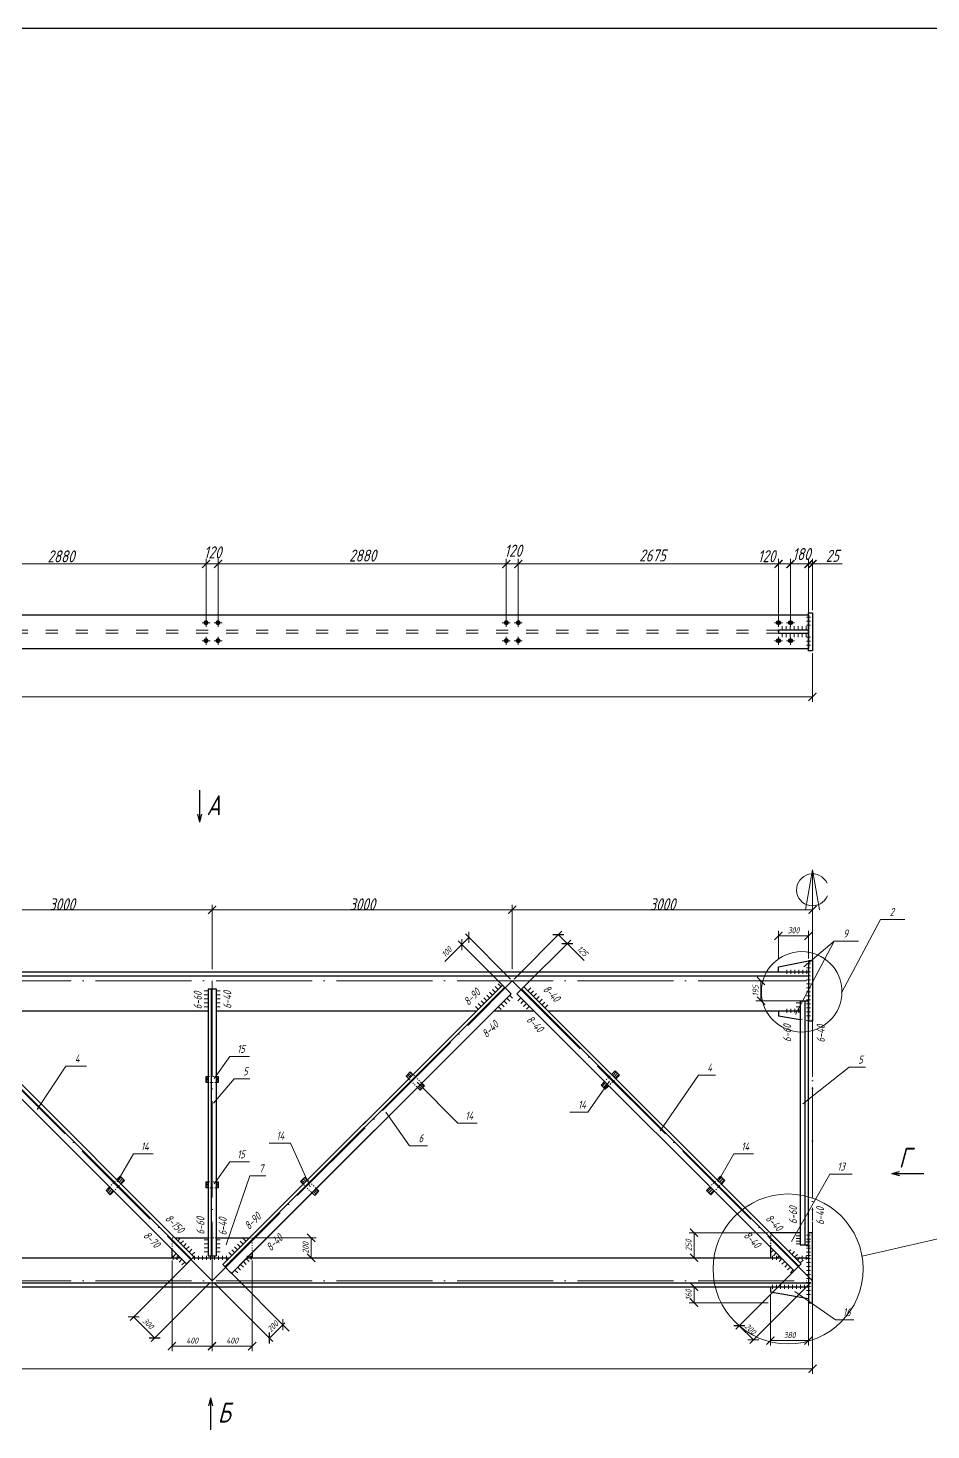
# Model space of a CAD drawing. Header units: millimetres. Extents: x 1665 to 4316, y 443 to 1647.
# Drawn here: x 2902.1 to 3127.7, y 697.6 to 1048 of the extents above; entities that cross this region are included whole.
import ezdxf

# ---------------------------------------------------------------- set-up
doc = ezdxf.new("R2010")
doc.units = ezdxf.units.MM
doc.linetypes.add('ACAD_ISO03W100', pattern=[30, 12, -18])
doc.linetypes.add('ACAD_ISO04W100', pattern=[30, 24, -3, 0, -3])
doc.layers.get('0').update_dxf_attribs({"lineweight": 18})
doc.styles.get("Standard").update_dxf_attribs({"font": 'romans.shx', "width": 0.75, "oblique": 15, "height": 1.5})
doc.dimstyles.new('ISO-25', dxfattribs={"dimtxt": 1.5, "dimasz": 2, "dimexe": 1.25, "dimexo": 0.625, "dimtad": 1, "dimtxsty": 'Standard', "dimblk": 'ARCHTICK', "dimcen": 2.5, "dimadec": 0, "dimazin": 0, "dimtfac": 1, "dimtmove": 0, "dimatfit": 3, "dimldrblk": 'NONE', "dimfxl": 1, "dimlwd": 18, "dimlwe": 18, "dimarcsym": 0})

# ---------------------------------------------------------------- blocks, each defined once
blk = doc.blocks.new('_ArchTick')
at = {"color": 0, "linetype": 'ByBlock', "const_width": 0.15}
blk.add_lwpolyline([(-0.5, -0.5), (0.5, 0.5)], dxfattribs=at)
blk = doc.blocks.new('*D340')
at = {"color": 0, "lineweight": 18, "transparency": 16777216}
for p, q in [((3012.23, 820.69), (3010.46, 818.92)), ((3022.64, 810.27), (3011.35, 821.57)), ((3010.46, 818.92), (3006.23, 814.69)), ((3020.87, 808.51), (3009.58, 819.81))]:
    blk.add_line(p, q, dxfattribs=at)
at = {"layer": 'Defpoints', "color": 0, "transparency": 16777216}
for p in [(3010.46, 818.92), (3023.08, 809.83), (3021.31, 808.07)]:
    blk.add_point(p, dxfattribs=at)
at = {"color": 0, "lineweight": 18, "transparency": 16777216, "xscale": 2, "yscale": 2, "zscale": 2}
for p, rotation in [((3010.46, 818.92), 224.9808950392153), ((3012.23, 820.69), 44.98089503921526)]:
    blk.add_blockref('_ArchTick', p, dxfattribs=dict(at, rotation=rotation))
at = {"color": 0, "transparency": 16777216, "insert": (3006.67, 817.07), "char_height": 1.5, "attachment_point": 5, "rotation": 44.9809}
blk.add_mtext('100', dxfattribs=at)
blk = doc.blocks.new('_None')
blk = doc.blocks.new('*D341')
at = {"color": 0, "lineweight": 18, "transparency": 16777216}
for p, q in [((3023.52, 810.27), (3035.48, 822.24)), ((3025.73, 808.06), (3037.69, 820.03)), ((3034.6, 821.36), (3036.81, 819.15)), ((3036.81, 819.15), (3041.06, 814.9))]:
    blk.add_line(p, q, dxfattribs=at)
at = {"layer": 'Defpoints', "color": 0, "transparency": 16777216}
for p in [(3036.81, 819.15), (3023.08, 809.83), (3025.29, 807.62)]:
    blk.add_point(p, dxfattribs=at)
at = {"color": 0, "lineweight": 18, "transparency": 16777216, "xscale": 2, "yscale": 2, "zscale": 2}
for p, rotation in [((3034.6, 821.36), 135.0191049607847), ((3036.81, 819.15), 315.0191049607847)]:
    blk.add_blockref('_ArchTick', p, dxfattribs=dict(at, rotation=rotation))
at = {"color": 0, "transparency": 16777216, "insert": (3040.61, 817.29), "char_height": 1.5, "attachment_point": 5, "rotation": 315.0191}
blk.add_mtext('125', dxfattribs=at)
blk = doc.blocks.new('*D351')
at = {"color": 0, "lineweight": 18, "transparency": 16777216}
for p, q in [((3096.46, 809.83), (3083.96, 809.83)), ((3085.21, 809.83), (3085.21, 804.88)), ((3096.46, 804.88), (3083.96, 804.88))]:
    blk.add_line(p, q, dxfattribs=at)
at = {"layer": 'Defpoints', "color": 0, "transparency": 16777216}
for p in [(3097.08, 809.83), (3085.21, 804.88), (3097.08, 804.88)]:
    blk.add_point(p, dxfattribs=at)
at = {"color": 0, "lineweight": 18, "transparency": 16777216, "xscale": 2, "yscale": 2, "zscale": 2}
for p, rotation in [((3085.21, 809.83), 90), ((3085.21, 804.88), 270)]:
    blk.add_blockref('_ArchTick', p, dxfattribs=dict(at, rotation=rotation))
at = {"color": 0, "transparency": 16777216, "insert": (3083.84, 807.36), "char_height": 1.5, "attachment_point": 5, "rotation": 90}
blk.add_mtext('195', dxfattribs=at)
blk = doc.blocks.new('*D352')
at = {"color": 0, "lineweight": 18, "transparency": 16777216}
for p, q in [((3089.58, 815.46), (3089.58, 822.33)), ((3097.08, 821.08), (3089.58, 821.08)), ((3097.08, 815.46), (3097.08, 822.33))]:
    blk.add_line(p, q, dxfattribs=at)
at = {"layer": 'Defpoints', "color": 0, "transparency": 16777216}
for p in [(3089.58, 821.08), (3089.58, 814.83), (3097.08, 814.83)]:
    blk.add_point(p, dxfattribs=at)
at = {"color": 0, "lineweight": 18, "transparency": 16777216, "xscale": 2, "yscale": 2, "zscale": 2, "rotation": 180}
blk.add_blockref('_ArchTick', (3089.58, 821.08), dxfattribs=at)
at = {"color": 0, "lineweight": 18, "transparency": 16777216, "xscale": 2, "yscale": 2, "zscale": 2}
blk.add_blockref('_ArchTick', (3097.08, 821.08), dxfattribs=at)
at = {"color": 0, "transparency": 16777216, "insert": (3093.33, 822.46), "char_height": 1.5, "attachment_point": 5}
blk.add_mtext('300', dxfattribs=at)
blk = doc.blocks.new('*D343')
at = {"color": 0, "lineweight": 18, "transparency": 16777216}
for p, q in [((2938.08, 739.99), (2938.08, 717.31)), ((2948.08, 739.99), (2948.08, 717.31)), ((2938.08, 718.56), (2948.08, 718.56))]:
    blk.add_line(p, q, dxfattribs=at)
at = {"layer": 'Defpoints', "color": 0, "transparency": 16777216}
for p in [(2938.08, 740.62), (2948.08, 740.62), (2948.08, 718.56)]:
    blk.add_point(p, dxfattribs=at)
at = {"color": 0, "lineweight": 18, "transparency": 16777216, "xscale": 2, "yscale": 2, "zscale": 2, "rotation": 180}
blk.add_blockref('_ArchTick', (2938.08, 718.56), dxfattribs=at)
at = {"color": 0, "lineweight": 18, "transparency": 16777216, "xscale": 2, "yscale": 2, "zscale": 2}
blk.add_blockref('_ArchTick', (2948.08, 718.56), dxfattribs=at)
at = {"color": 0, "transparency": 16777216, "insert": (2943.08, 719.94), "char_height": 1.5, "attachment_point": 5}
blk.add_mtext('400', dxfattribs=at)
blk = doc.blocks.new('*D344')
at = {"color": 0, "lineweight": 18, "transparency": 16777216}
for p, q in [((2948.08, 739.99), (2948.08, 717.31)), ((2958.08, 739.99), (2958.08, 717.31)), ((2948.08, 718.56), (2958.08, 718.56))]:
    blk.add_line(p, q, dxfattribs=at)
at = {"layer": 'Defpoints', "color": 0, "transparency": 16777216}
for p in [(2948.08, 740.62), (2958.08, 740.62), (2958.08, 718.56)]:
    blk.add_point(p, dxfattribs=at)
at = {"color": 0, "lineweight": 18, "transparency": 16777216, "xscale": 2, "yscale": 2, "zscale": 2, "rotation": 180}
blk.add_blockref('_ArchTick', (2948.08, 718.56), dxfattribs=at)
at = {"color": 0, "lineweight": 18, "transparency": 16777216, "xscale": 2, "yscale": 2, "zscale": 2}
blk.add_blockref('_ArchTick', (2958.08, 718.56), dxfattribs=at)
at = {"color": 0, "transparency": 16777216, "insert": (2953.08, 719.94), "char_height": 1.5, "attachment_point": 5}
blk.add_mtext('400', dxfattribs=at)
blk = doc.blocks.new('*D345')
at = {"color": 0, "lineweight": 18, "transparency": 16777216}
for p, q in [((2942.33, 739.74), (2927.59, 724.99)), ((2947.64, 734.44), (2932.9, 719.69)), ((2928.48, 725.87), (2933.78, 720.57))]:
    blk.add_line(p, q, dxfattribs=at)
at = {"layer": 'Defpoints', "color": 0, "transparency": 16777216}
for p in [(2942.78, 740.18), (2948.08, 734.88), (2933.78, 720.57)]:
    blk.add_point(p, dxfattribs=at)
at = {"color": 0, "lineweight": 18, "transparency": 16777216, "xscale": 2, "yscale": 2, "zscale": 2}
for p, rotation in [((2928.48, 725.87), 135.0191049607835), ((2933.78, 720.57), 315.0191049607835)]:
    blk.add_blockref('_ArchTick', p, dxfattribs=dict(at, rotation=rotation))
at = {"color": 0, "transparency": 16777216, "insert": (2932.1, 724.2), "char_height": 1.5, "attachment_point": 5, "rotation": 315.0191}
blk.add_mtext('300', dxfattribs=at)
blk = doc.blocks.new('*D357')
at = {"color": 0, "lineweight": 18, "transparency": 16777216}
for p, q in [((3087.58, 731.38), (3087.58, 718.68)), ((3097.08, 731.38), (3097.08, 718.68)), ((3087.58, 719.93), (3097.08, 719.93))]:
    blk.add_line(p, q, dxfattribs=at)
at = {"layer": 'Defpoints', "color": 0, "transparency": 16777216}
for p in [(3087.58, 732), (3097.08, 732), (3097.08, 719.93)]:
    blk.add_point(p, dxfattribs=at)
at = {"color": 0, "lineweight": 18, "transparency": 16777216, "xscale": 2, "yscale": 2, "zscale": 2, "rotation": 180}
blk.add_blockref('_ArchTick', (3087.58, 719.93), dxfattribs=at)
at = {"color": 0, "lineweight": 18, "transparency": 16777216, "xscale": 2, "yscale": 2, "zscale": 2}
blk.add_blockref('_ArchTick', (3097.08, 719.93), dxfattribs=at)
at = {"color": 0, "transparency": 16777216, "insert": (3092.33, 721.31), "char_height": 1.5, "attachment_point": 5}
blk.add_mtext('380', dxfattribs=at)
blk = doc.blocks.new('*D346')
at = {"color": 0, "lineweight": 18, "transparency": 16777216}
for p, q in [((2958.71, 745.62), (2974.09, 745.62)), ((2972.84, 745.62), (2972.84, 740.62)), ((2958.71, 740.62), (2974.09, 740.62))]:
    blk.add_line(p, q, dxfattribs=at)
at = {"layer": 'Defpoints', "color": 0, "transparency": 16777216}
for p in [(2958.08, 745.62), (2958.08, 740.62), (2972.84, 740.62)]:
    blk.add_point(p, dxfattribs=at)
at = {"color": 0, "lineweight": 18, "transparency": 16777216, "xscale": 2, "yscale": 2, "zscale": 2}
for p, rotation in [((2972.84, 745.62), 90), ((2972.84, 740.62), 270)]:
    blk.add_blockref('_ArchTick', p, dxfattribs=dict(at, rotation=rotation))
at = {"color": 0, "transparency": 16777216, "insert": (2971.46, 743.12), "char_height": 1.5, "attachment_point": 5, "rotation": 90}
blk.add_mtext('200', dxfattribs=at)
blk = doc.blocks.new('*D360')
at = {"color": 0, "lineweight": 18, "transparency": 16777216}
for p, q in [((3094.1, 737.97), (3078.9, 722.77)), ((3097.64, 734.44), (3082.44, 719.23)), ((3079.79, 723.65), (3083.32, 720.12))]:
    blk.add_line(p, q, dxfattribs=at)
at = {"layer": 'Defpoints', "color": 0, "transparency": 16777216}
for p in [(3094.54, 738.42), (3098.08, 734.88), (3083.32, 720.12)]:
    blk.add_point(p, dxfattribs=at)
at = {"color": 0, "lineweight": 18, "transparency": 16777216, "xscale": 2, "yscale": 2, "zscale": 2}
for p, rotation in [((3079.79, 723.65), 135.019104960781), ((3083.32, 720.12), 315.0191049607811)]:
    blk.add_blockref('_ArchTick', p, dxfattribs=dict(at, rotation=rotation))
at = {"color": 0, "transparency": 16777216, "insert": (3082.53, 722.86), "char_height": 1.5, "attachment_point": 5, "rotation": 315.0191}
blk.add_mtext('200', dxfattribs=at)
blk = doc.blocks.new('*D362')
at = {"color": 0, "lineweight": 18, "transparency": 16777216}
for p, q in [((3086.96, 746.88), (3067.23, 746.88)), ((3068.48, 746.88), (3068.48, 740.62)), ((3086.96, 740.62), (3067.23, 740.62))]:
    blk.add_line(p, q, dxfattribs=at)
at = {"layer": 'Defpoints', "color": 0, "transparency": 16777216}
for p in [(3087.58, 746.88), (3068.48, 740.62), (3087.58, 740.62)]:
    blk.add_point(p, dxfattribs=at)
at = {"color": 0, "lineweight": 18, "transparency": 16777216, "xscale": 2, "yscale": 2, "zscale": 2}
for p, rotation in [((3068.48, 746.88), 90), ((3068.48, 740.62), 270)]:
    blk.add_blockref('_ArchTick', p, dxfattribs=dict(at, rotation=rotation))
at = {"color": 0, "transparency": 16777216, "insert": (3067.11, 743.75), "char_height": 1.5, "attachment_point": 5, "rotation": 90}
blk.add_mtext('250', dxfattribs=at)
blk = doc.blocks.new('*D363')
at = {"color": 0, "lineweight": 18, "transparency": 16777216}
for p, q in [((3086.96, 733.37), (3067.23, 733.37)), ((3068.48, 733.37), (3068.48, 729.38)), ((3086.96, 729.38), (3067.23, 729.38))]:
    blk.add_line(p, q, dxfattribs=at)
at = {"layer": 'Defpoints', "color": 0, "transparency": 16777216}
for p in [(3087.58, 733.37), (3068.48, 729.38), (3087.58, 729.38)]:
    blk.add_point(p, dxfattribs=at)
at = {"color": 0, "lineweight": 18, "transparency": 16777216, "xscale": 2, "yscale": 2, "zscale": 2}
for p, rotation in [((3068.48, 733.37), 90), ((3068.48, 729.38), 270)]:
    blk.add_blockref('_ArchTick', p, dxfattribs=dict(at, rotation=rotation))
at = {"color": 0, "transparency": 16777216, "insert": (3067.11, 731.38), "char_height": 1.5, "attachment_point": 5, "rotation": 90}
blk.add_mtext('160', dxfattribs=at)

msp = doc.modelspace()

# ---------------------------------------------------------------- hatches: boundary and pattern name
h = msp.add_hatch(color=256)
h.dxf.hatch_style = 1
h.paths.add_polyline_path([(2946.581, 899.84), (2946.581, 899.34), (2947.081, 899.34, 0.4142136)])
h.paths.add_polyline_path([(2947.081, 899.34), (2946.581, 899.34), (2946.581, 898.84, 0.4142136)])
h.paths.add_polyline_path([(2946.581, 899.84, 0.4142136), (2946.081, 899.34, 0.4142136), (2946.581, 898.84), (2946.581, 899.34)])
h = msp.add_hatch(color=256)
h.dxf.hatch_style = 1
h.paths.add_polyline_path([(2949.581, 899.84), (2949.581, 899.34), (2950.081, 899.34, 0.4142136)])
h.paths.add_polyline_path([(2950.081, 899.34), (2949.581, 899.34), (2949.581, 898.84, 0.4142136)])
h.paths.add_polyline_path([(2949.581, 899.84, 0.4142136), (2949.081, 899.34, 0.4142136), (2949.581, 898.84), (2949.581, 899.34)])
h = msp.add_hatch(color=256)
h.dxf.hatch_style = 1
h.paths.add_polyline_path([(3021.581, 899.84), (3021.581, 899.34), (3022.081, 899.34, 0.4142136)])
h.paths.add_polyline_path([(3022.081, 899.34), (3021.581, 899.34), (3021.581, 898.84, 0.4142136)])
h.paths.add_polyline_path([(3021.581, 899.84, 0.4142136), (3021.081, 899.34, 0.4142136), (3021.581, 898.84), (3021.581, 899.34)])
h = msp.add_hatch(color=256)
h.dxf.hatch_style = 1
h.paths.add_polyline_path([(3024.581, 899.84), (3024.581, 899.34), (3025.081, 899.34, 0.4142136)])
h.paths.add_polyline_path([(3025.081, 899.34), (3024.581, 899.34), (3024.581, 898.84, 0.4142136)])
h.paths.add_polyline_path([(3024.581, 899.84, 0.4142136), (3024.081, 899.34, 0.4142136), (3024.581, 898.84), (3024.581, 899.34)])
h = msp.add_hatch(color=256)
h.dxf.hatch_style = 1
h.paths.add_polyline_path([(3089.581, 899.84), (3089.581, 899.34), (3090.081, 899.34, 0.4142136)])
h.paths.add_polyline_path([(3090.081, 899.34), (3089.581, 899.34), (3089.581, 898.84, 0.4142136)])
h.paths.add_polyline_path([(3089.581, 899.84, 0.4142136), (3089.081, 899.34, 0.4142136), (3089.581, 898.84), (3089.581, 899.34)])
h = msp.add_hatch(color=256)
h.dxf.hatch_style = 1
h.paths.add_polyline_path([(3092.581, 899.84), (3092.581, 899.34), (3093.081, 899.34, 0.4142136)])
h.paths.add_polyline_path([(3093.081, 899.34), (3092.581, 899.34), (3092.581, 898.84, 0.4142136)])
h.paths.add_polyline_path([(3092.581, 899.84, 0.4142136), (3092.081, 899.34, 0.4142136), (3092.581, 898.84), (3092.581, 899.34)])
h = msp.add_hatch(color=256)
h.dxf.hatch_style = 1
h.paths.add_polyline_path([(2946.581, 895.34), (2946.581, 894.84), (2947.081, 894.84, 0.4142136)])
h.paths.add_polyline_path([(2947.081, 894.84), (2946.581, 894.84), (2946.581, 894.34, 0.4142136)])
h.paths.add_polyline_path([(2946.581, 895.34, 0.4142136), (2946.081, 894.84, 0.4142136), (2946.581, 894.34), (2946.581, 894.84)])
h = msp.add_hatch(color=256)
h.dxf.hatch_style = 1
h.paths.add_polyline_path([(2949.581, 895.34), (2949.581, 894.84), (2950.081, 894.84, 0.4142136)])
h.paths.add_polyline_path([(2950.081, 894.84), (2949.581, 894.84), (2949.581, 894.34, 0.4142136)])
h.paths.add_polyline_path([(2949.581, 895.34, 0.4142136), (2949.081, 894.84, 0.4142136), (2949.581, 894.34), (2949.581, 894.84)])
h = msp.add_hatch(color=256)
h.dxf.hatch_style = 1
h.paths.add_polyline_path([(3021.581, 895.34), (3021.581, 894.84), (3022.081, 894.84, 0.4142136)])
h.paths.add_polyline_path([(3022.081, 894.84), (3021.581, 894.84), (3021.581, 894.34, 0.4142136)])
h.paths.add_polyline_path([(3021.581, 895.34, 0.4142136), (3021.081, 894.84, 0.4142136), (3021.581, 894.34), (3021.581, 894.84)])
h = msp.add_hatch(color=256)
h.dxf.hatch_style = 1
h.paths.add_polyline_path([(3024.581, 895.34), (3024.581, 894.84), (3025.081, 894.84, 0.4142136)])
h.paths.add_polyline_path([(3025.081, 894.84), (3024.581, 894.84), (3024.581, 894.34, 0.4142136)])
h.paths.add_polyline_path([(3024.581, 895.34, 0.4142136), (3024.081, 894.84, 0.4142136), (3024.581, 894.34), (3024.581, 894.84)])
h = msp.add_hatch(color=256)
h.dxf.hatch_style = 1
h.paths.add_polyline_path([(3089.581, 895.34), (3089.581, 894.84), (3090.081, 894.84, 0.4142136)])
h.paths.add_polyline_path([(3090.081, 894.84), (3089.581, 894.84), (3089.581, 894.34, 0.4142136)])
h.paths.add_polyline_path([(3089.581, 895.34, 0.4142136), (3089.081, 894.84, 0.4142136), (3089.581, 894.34), (3089.581, 894.84)])
h = msp.add_hatch(color=256)
h.dxf.hatch_style = 1
h.paths.add_polyline_path([(3092.581, 895.34), (3092.581, 894.84), (3093.081, 894.84, 0.4142136)])
h.paths.add_polyline_path([(3093.081, 894.84), (3092.581, 894.84), (3092.581, 894.34, 0.4142136)])
h.paths.add_polyline_path([(3092.581, 895.34, 0.4142136), (3092.081, 894.84, 0.4142136), (3092.581, 894.34), (3092.581, 894.84)])

# ---------------------------------------------------------------- linework, layer by layer
at = {"lineweight": 30}
for p, q in [((2526.02, 1047.955), (3342.02, 1047.955)), ((2661.581, 901.34), (3097.081, 901.34)), ((3097.081, 892.34), (3097.081, 901.84)), ((3097.081, 901.84), (3098.081, 901.84)), ((3097.081, 901.34), (3097.081, 892.84)), ((3098.081, 901.84), (3098.081, 892.34)), ((3089.581, 897.09), (3089.581, 897.49)), ((3097.081, 897.49), (3089.581, 897.49)), ((3089.581, 897.49), (3089.581, 896.69)), ((3089.581, 896.69), (3097.081, 896.69)), ((3097.081, 892.84), (2661.581, 892.84)), ((3098.081, 892.34), (3097.081, 892.34)), ((2945.011, 849.521), (2945.011, 857.521)), ((2945.011, 849.521), (2944.493, 851.453)), ((2945.011, 849.521), (2945.528, 851.453)), ((3089.581, 813.375), (3097.081, 814.832)), ((3089.581, 812.125), (3089.581, 813.375)), ((3098.081, 814.832), (3097.081, 814.832)), ((3097.081, 814.832), (3097.081, 799.832)), ((3098.081, 814.832), (3098.081, 799.832)), ((2661.581, 812.125), (3097.081, 812.125)), ((2661.581, 811.125), (3097.081, 811.125)), ((2874.234, 806.559), (2941.709, 739.129)), ((2875.433, 807.764), (2942.918, 740.324)), ((2875.998, 808.331), (2943.487, 740.887)), ((2947.081, 807.832), (2947.081, 741.117)), ((2947.081, 807.832), (2949.081, 807.832)), ((2947.881, 807.832), (2947.881, 741.117)), ((2949.081, 807.832), (2949.081, 741.117)), ((2950.729, 738.943), (3020.602, 808.769)), ((2951.295, 738.377), (3021.17, 808.206)), ((2952.678, 740.89), (3020.602, 808.769)), ((2952.94, 736.734), (3022.821, 806.568)), ((2954.889, 738.682), (3022.821, 806.568)), ((3020.602, 808.769), (3022.821, 806.568)), ((3025.998, 808.331), (3024.234, 806.559)), ((3024.234, 806.559), (3093.477, 737.362)), ((3025.433, 807.764), (3094.686, 738.557)), ((3025.998, 808.331), (3095.255, 739.12)), ((2881.948, 802.385), (2947.081, 802.385)), ((2949.081, 802.385), (3014.213, 802.385)), ((3018.634, 802.385), (3028.411, 802.385)), ((3031.948, 802.385), (3094.981, 802.385)), ((3089.581, 802.385), (3089.581, 801.135)), ((3094.981, 804.885), (3094.981, 743.882)), ((3094.981, 804.885), (3096.981, 804.885)), ((3096.181, 804.885), (3096.181, 743.882)), ((3096.981, 804.885), (3096.981, 743.882)), ((3096.981, 802.385), (3097.081, 802.385)), ((3089.581, 801.135), (3094.981, 800.197)), ((3096.981, 799.85), (3097.081, 799.832)), ((3097.081, 799.832), (3098.081, 799.832)), ((3117.874, 761.68), (3119.806, 762.198)), ((3117.874, 761.68), (3125.874, 761.68)), ((3117.874, 761.68), (3119.806, 761.162)), ((3094.981, 746.882), (3087.581, 746.882)), ((3087.581, 746.882), (3087.581, 746.789)), ((3097.081, 746.882), (3096.981, 746.882)), ((3098.081, 746.882), (3097.081, 746.882)), ((3097.081, 746.882), (3097.081, 729.382)), ((3098.081, 729.382), (3098.081, 746.882)), ((2938.081, 740.617), (2938.081, 742.755)), ((2938.753, 745.617), (2947.081, 745.617)), ((2949.081, 745.617), (2957.408, 745.617)), ((3087.581, 743.255), (3087.581, 740.617)), ((3094.981, 743.882), (3096.981, 743.882)), ((2806.826, 740.617), (2940.22, 740.617)), ((2941.709, 739.129), (2943.487, 740.887)), ((2943.214, 740.617), (2952.405, 740.617)), ((2947.081, 741.117), (2949.081, 741.117)), ((2956.826, 740.617), (3090.22, 740.617)), ((2958.081, 741.871), (2958.081, 740.617)), ((3093.756, 740.617), (3097.081, 740.617)), ((2950.729, 738.943), (2952.94, 736.734)), ((3093.477, 737.362), (3095.255, 739.12)), ((2661.581, 734.375), (3097.081, 734.375)), ((2661.581, 733.375), (3097.081, 733.375)), ((3087.581, 733.375), (3087.581, 732.003)), ((3097.081, 730.382), (3087.581, 732.003)), ((3097.081, 729.382), (3098.081, 729.382)), ((2947.687, 705.6), (2947.17, 703.669)), ((2947.687, 705.6), (2947.687, 697.6)), ((2947.687, 705.6), (2948.205, 703.669))]:
    msp.add_line(p, q, dxfattribs=at)
at = {"lineweight": 18}
for p, q in [((2946.581, 900.465), (2946.581, 915.265)), ((2946.581, 899.965), (2946.581, 915.265)), ((2949.581, 899.965), (2949.581, 915.265)), ((2949.581, 899.965), (2949.581, 915.265)), ((3021.581, 900.465), (3021.581, 915.265)), ((3021.581, 899.965), (3021.581, 915.265)), ((3024.581, 899.965), (3024.581, 915.265)), ((3024.581, 899.965), (3024.581, 915.265)), ((3089.581, 899.965), (3089.581, 915.265)), ((3089.581, 899.965), (3089.581, 915.265)), ((3092.581, 899.965), (3092.581, 915.265)), ((3092.581, 899.965), (3092.581, 915.265)), ((3097.081, 902.465), (3097.081, 915.265)), ((3097.081, 899.965), (3097.081, 915.265)), ((3098.081, 902.465), (3098.081, 915.265)), ((2874.581, 914.015), (2946.581, 914.015)), ((2946.581, 914.015), (2949.581, 914.015)), ((2949.581, 914.015), (3021.581, 914.015)), ((3021.581, 914.015), (3024.581, 914.015)), ((3024.581, 914.015), (3089.581, 914.015)), ((3089.581, 914.015), (3092.581, 914.015)), ((3092.581, 914.015), (3097.081, 914.015)), ((3097.081, 914.015), (3095.081, 914.015)), ((3097.081, 914.015), (3098.081, 914.015)), ((3098.081, 914.015), (3105.447, 914.015)), ((3098.081, 891.715), (3098.081, 879.548)), ((2660.581, 880.798), (3098.081, 880.798)), ((2873.081, 827.589), (2948.081, 827.589)), ((2948.081, 812.75), (2948.081, 828.839)), ((2948.081, 812.75), (2948.081, 828.839)), ((2948.081, 827.589), (3023.081, 827.589)), ((3023.081, 812.75), (3023.081, 828.839)), ((3023.081, 812.75), (3023.081, 828.839)), ((3023.081, 827.589), (3098.081, 827.589)), ((3098.081, 812.75), (3098.081, 828.839)), ((2952.579, 737.096), (2967.342, 722.324)), ((2948.522, 734.44), (2963.285, 719.668)), ((3098.081, 734.257), (3098.081, 711.654)), ((2962.402, 720.552), (2966.236, 724.384)), ((2660.581, 712.904), (3098.081, 712.904))]:
    msp.add_line(p, q, dxfattribs=at)
for p, q in [((3096.581, 900.693), (3097.581, 900.693)), ((2945.581, 899.34), (2947.581, 899.34)), ((2946.581, 898.34), (2946.581, 900.34)), ((2948.581, 899.34), (2950.581, 899.34)), ((2949.581, 898.34), (2949.581, 900.34)), ((3020.581, 899.34), (3022.581, 899.34)), ((3021.581, 898.34), (3021.581, 900.34)), ((3023.581, 899.34), (3025.581, 899.34)), ((3024.581, 898.34), (3024.581, 900.34)), ((3088.581, 899.34), (3090.581, 899.34)), ((3089.581, 898.34), (3089.581, 900.34)), ((3090.527, 897.49), (3090.527, 898.49)), ((3091.527, 897.49), (3091.527, 898.49)), ((3091.581, 899.34), (3093.581, 899.34)), ((3092.527, 897.49), (3092.527, 898.49)), ((3092.581, 898.34), (3092.581, 900.34)), ((3093.527, 897.49), (3093.527, 898.49)), ((3094.527, 897.49), (3094.527, 898.49)), ((3095.527, 897.49), (3095.527, 898.49)), ((3096.527, 897.49), (3096.527, 898.49)), ((3096.581, 899.693), (3097.581, 899.693)), ((3096.581, 898.693), (3097.581, 898.693)), ((2945.581, 894.84), (2947.581, 894.84)), ((2946.581, 893.84), (2946.581, 895.84)), ((2948.581, 894.84), (2950.581, 894.84)), ((2949.581, 893.84), (2949.581, 895.84)), ((3020.581, 894.84), (3022.581, 894.84)), ((3021.581, 893.84), (3021.581, 895.84)), ((3023.581, 894.84), (3025.581, 894.84)), ((3024.581, 893.84), (3024.581, 895.84)), ((3088.581, 894.84), (3090.581, 894.84)), ((3089.581, 893.84), (3089.581, 895.84)), ((3090.527, 895.69), (3090.527, 896.69)), ((3091.527, 895.69), (3091.527, 896.69)), ((3091.581, 894.84), (3093.581, 894.84)), ((3092.527, 895.69), (3092.527, 896.69)), ((3092.581, 893.84), (3092.581, 895.84)), ((3093.527, 895.69), (3093.527, 896.69)), ((3094.527, 895.69), (3094.527, 896.69)), ((3095.527, 895.69), (3095.527, 896.69)), ((3096.527, 895.69), (3096.527, 896.69)), ((3096.581, 895.693), (3097.581, 895.693)), ((3096.581, 894.693), (3097.581, 894.693)), ((3096.581, 893.693), (3097.581, 893.693)), ((3098.081, 837.574), (3096.317, 827.574)), ((3098.081, 837.574), (3099.844, 827.574)), ((3098.081, 837.574), (3098.081, 817.574)), ((3115.084, 825.186), (3105.358, 806.81)), ((3115.084, 825.186), (3121.107, 825.186)), ((3103.528, 819.79), (3093.802, 801.414)), ((3095.928, 813.35), (3103.528, 819.79)), ((3103.528, 819.79), (3109.551, 819.79)), ((3097.581, 814.125), (3096.581, 814.125)), ((3097.581, 813.125), (3096.581, 813.125)), ((3091.642, 811.625), (3091.642, 812.625)), ((3092.642, 811.625), (3092.642, 812.625)), ((3093.642, 811.625), (3093.642, 812.625)), ((3094.642, 811.625), (3094.642, 812.625)), ((3095.642, 811.625), (3095.642, 812.625)), ((3097.581, 812.125), (3096.581, 812.125)), ((3097.581, 811.125), (3096.581, 811.125)), ((3097.581, 810.125), (3096.581, 810.125)), ((3096.642, 811.625), (3096.642, 812.625)), ((2947.081, 807.332), (2946.081, 807.332)), ((2947.081, 806.332), (2946.081, 806.332)), ((2950.081, 807.332), (2949.081, 807.332)), ((2950.081, 806.332), (2949.081, 806.332)), ((3017.419, 805.588), (3016.712, 806.295)), ((3018.127, 806.295), (3017.42, 807.002)), ((3018.834, 807.002), (3018.127, 807.709)), ((3019.541, 807.709), (3018.834, 808.416)), ((3020.249, 808.416), (3019.542, 809.123)), ((3023.146, 805.48), (3022.439, 806.187)), ((3026.973, 807.356), (3027.681, 808.063)), ((3027.681, 806.649), (3028.388, 807.356)), ((3028.388, 805.942), (3029.095, 806.649)), ((3029.095, 805.235), (3029.803, 805.942)), ((3097.581, 809.125), (3096.581, 809.125)), ((3097.581, 808.125), (3096.581, 808.125)), ((3097.581, 807.125), (3096.581, 807.125)), ((3097.581, 806.125), (3096.581, 806.125)), ((2947.081, 805.332), (2946.081, 805.332)), ((2947.081, 804.332), (2946.081, 804.332)), ((2947.081, 803.332), (2946.081, 803.332)), ((2950.081, 805.332), (2949.081, 805.332)), ((2950.081, 804.332), (2949.081, 804.332)), ((2950.081, 803.332), (2949.081, 803.332)), ((3014.59, 802.761), (3013.883, 803.468)), ((3015.297, 803.468), (3014.59, 804.175)), ((3016.005, 804.175), (3015.297, 804.882)), ((3016.712, 804.882), (3016.005, 805.589)), ((3020.317, 802.652), (3019.61, 803.359)), ((3021.024, 803.359), (3020.317, 804.066)), ((3021.732, 804.066), (3021.024, 804.773)), ((3022.439, 804.773), (3021.732, 805.48)), ((3024.499, 804.881), (3025.206, 805.588)), ((3025.206, 804.174), (3025.913, 804.881)), ((3025.913, 803.467), (3026.62, 804.174)), ((3026.621, 802.76), (3027.328, 803.467)), ((3029.803, 804.528), (3030.51, 805.235)), ((3030.51, 803.821), (3031.217, 804.528)), ((3031.217, 803.115), (3031.925, 803.822)), ((3091.642, 801.885), (3091.642, 802.885)), ((3092.642, 801.885), (3092.642, 802.885)), ((3093.642, 801.885), (3093.642, 802.885)), ((3094.981, 804.332), (3093.981, 804.332)), ((3094.981, 803.332), (3093.981, 803.332)), ((3094.642, 801.885), (3094.642, 802.885)), ((3097.581, 805.125), (3096.581, 805.125)), ((3097.581, 804.125), (3096.581, 804.125)), ((3097.581, 803.125), (3096.581, 803.125)), ((3097.581, 802.125), (3096.581, 802.125)), ((3097.581, 801.125), (3096.581, 801.125)), ((2904.373, 777.646), (2911.565, 788.554)), ((2911.565, 788.554), (2916.68, 788.554)), ((2948.593, 785.454), (2952.507, 790.96)), ((2952.507, 790.96), (2957.422, 790.96)), ((2946.581, 785.954), (2947.081, 785.954)), ((2947.081, 785.754), (2946.581, 785.754)), ((2947.081, 785.454), (2946.581, 785.454)), ((2947.081, 785.154), (2946.581, 785.154)), ((2947.081, 784.854), (2946.581, 784.854)), ((2948.464, 779.243), (2953.595, 785.368)), ((2949.581, 785.954), (2949.081, 785.954)), ((2949.581, 785.754), (2949.081, 785.754)), ((2949.581, 785.454), (2949.081, 785.454)), ((2949.581, 785.154), (2949.081, 785.154)), ((2949.581, 784.854), (2949.081, 784.854)), ((2953.595, 785.368), (2957.496, 785.368)), ((2996.538, 786.046), (2997.2, 785.383)), ((2997.245, 785.427), (2996.58, 786.089)), ((2997.545, 785.727), (2996.88, 786.389)), ((2997.845, 786.027), (2997.18, 786.689)), ((2998.145, 786.327), (2997.481, 786.989)), ((2997.598, 787.106), (2998.261, 786.443)), ((3047.901, 786.442), (3048.785, 787.326)), ((3048.156, 786.188), (3049.044, 787.068)), ((3048.489, 785.854), (3049.377, 786.734)), ((3048.82, 785.521), (3049.708, 786.401)), ((3049.846, 786.265), (3048.962, 785.382)), ((3059.986, 772.383), (3069.556, 786.284)), ((3069.556, 786.284), (3073.873, 786.284)), ((3095.675, 779.127), (3107.262, 788.296)), ((3107.262, 788.296), (3111.306, 788.296)), ((2947.081, 784.554), (2946.581, 784.554)), ((2946.581, 784.454), (2947.081, 784.454)), ((2949.581, 784.554), (2949.081, 784.554)), ((2949.581, 784.454), (2949.081, 784.454)), ((2999.31, 784.53), (3009.504, 774.256)), ((3000.073, 782.51), (2999.41, 783.173)), ((3000.117, 782.554), (2999.453, 783.216)), ((3000.418, 782.854), (2999.753, 783.516)), ((3000.718, 783.154), (3000.053, 783.816)), ((3001.018, 783.454), (3000.353, 784.116)), ((3001.134, 783.571), (3000.471, 784.234)), ((3047.333, 784.752), (3041.975, 777.013)), ((3045.25, 783.79), (3046.134, 784.674)), ((3045.492, 783.548), (3046.38, 784.428)), ((3045.825, 783.215), (3046.714, 784.094)), ((3046.156, 782.881), (3047.044, 783.761)), ((3046.31, 782.73), (3047.195, 783.614)), ((2991.465, 776.984), (2997.427, 768.628)), ((3041.975, 777.013), (3037.483, 777.013)), ((3009.504, 774.256), (3014.283, 774.256)), ((2967.704, 769.277), (2962.308, 769.277)), ((2972.546, 758.335), (2967.704, 769.277)), ((2997.427, 768.628), (3001.87, 768.628)), ((2924.402, 759.572), (2928.46, 766.571)), ((2928.46, 766.571), (2933.351, 766.571)), ((2948.593, 759.128), (2952.507, 764.634)), ((2952.507, 764.634), (2957.422, 764.634)), ((3074.402, 759.572), (3078.46, 766.571)), ((3078.46, 766.571), (3083.351, 766.571)), ((2925.129, 761), (2924.245, 760.116)), ((2924.5, 759.861), (2925.388, 760.741)), ((2924.833, 759.528), (2925.721, 760.408)), ((2951.578, 743.899), (2957.544, 761.084)), ((2957.544, 761.084), (2961.522, 761.084)), ((2971.501, 759.701), (2970.837, 760.362)), ((2971.801, 760.001), (2971.137, 760.662)), ((2971.254, 760.78), (2971.918, 760.117)), ((3075.129, 761), (3074.245, 760.116)), ((3074.5, 759.861), (3075.388, 760.741)), ((3074.833, 759.528), (3075.721, 760.408)), ((3092.854, 744.691), (3102.421, 761.561)), ((3102.421, 761.561), (3108.002, 761.561)), ((2921.594, 757.464), (2922.477, 758.348)), ((2921.836, 757.222), (2922.724, 758.102)), ((2922.169, 756.888), (2923.057, 757.768)), ((2922.5, 756.555), (2923.388, 757.435)), ((2922.654, 756.403), (2923.538, 757.287)), ((2925.164, 759.194), (2926.052, 760.074)), ((2925.306, 759.055), (2926.19, 759.939)), ((2946.581, 759.628), (2947.081, 759.628)), ((2947.081, 759.428), (2946.581, 759.428)), ((2947.081, 759.128), (2946.581, 759.128)), ((2947.081, 758.828), (2946.581, 758.828)), ((2947.081, 758.528), (2946.581, 758.528)), ((2947.081, 758.228), (2946.581, 758.228)), ((2946.581, 758.128), (2947.081, 758.128)), ((2949.581, 759.628), (2949.081, 759.628)), ((2949.581, 759.428), (2949.081, 759.428)), ((2949.581, 759.128), (2949.081, 759.128)), ((2949.581, 758.828), (2949.081, 758.828)), ((2949.581, 758.528), (2949.081, 758.528)), ((2949.581, 758.228), (2949.081, 758.228)), ((2949.581, 758.128), (2949.081, 758.128)), ((2970.194, 759.719), (2970.856, 759.057)), ((2970.901, 759.101), (2970.236, 759.762)), ((2971.201, 759.401), (2970.536, 760.062)), ((2973.729, 756.184), (2973.066, 756.847)), ((2973.774, 756.228), (2973.109, 756.89)), ((2974.074, 756.528), (2973.409, 757.19)), ((2974.374, 756.828), (2973.709, 757.49)), ((2974.674, 757.128), (2974.01, 757.79)), ((2974.79, 757.244), (2974.127, 757.907)), ((3071.594, 757.464), (3072.477, 758.348)), ((3071.836, 757.222), (3072.724, 758.102)), ((3072.169, 756.888), (3073.057, 757.768)), ((3072.5, 756.555), (3073.388, 757.435)), ((3072.654, 756.403), (3073.538, 757.287)), ((3075.164, 759.194), (3076.052, 760.074)), ((3076.19, 759.939), (3075.306, 759.055)), ((3097.581, 746.263), (3096.581, 746.263)), ((3110.449, 740.996), (3141.701, 748.246)), ((2939.495, 744.874), (2940.202, 745.581)), ((2940.202, 744.167), (2940.909, 744.874)), ((2940.909, 743.46), (2941.617, 744.167)), ((2941.617, 742.753), (2942.324, 743.46)), ((2942.324, 742.046), (2943.031, 742.754)), ((2947.078, 745.117), (2946.078, 745.117)), ((2947.078, 744.117), (2946.078, 744.117)), ((2947.078, 743.117), (2946.078, 743.117)), ((2950.078, 745.117), (2949.078, 745.117)), ((2950.078, 744.117), (2949.078, 744.117)), ((2950.078, 743.117), (2949.078, 743.117)), ((2954.415, 742.629), (2953.708, 743.336)), ((2955.123, 743.335), (2954.415, 744.042)), ((2955.83, 744.042), (2955.123, 744.749)), ((2956.537, 744.749), (2955.83, 745.456)), ((3094.981, 746.143), (3093.981, 746.143)), ((3094.981, 745.471), (3093.981, 745.471)), ((3094.981, 744.799), (3093.981, 744.799)), ((3094.981, 744.127), (3093.981, 744.127)), ((3097.481, 744.645), (3096.481, 744.645)), ((3097.481, 743.645), (3096.481, 743.645)), ((3097.581, 745.263), (3096.581, 745.263)), ((3097.581, 743.026), (3096.581, 743.026)), ((2938.394, 741.117), (2938.394, 740.117)), ((2938.435, 740.985), (2939.142, 741.692)), ((2939.142, 740.278), (2939.849, 740.986)), ((2939.394, 741.117), (2939.394, 740.117)), ((2939.849, 739.572), (2940.556, 740.279)), ((2940.557, 738.865), (2941.264, 739.572)), ((2943.031, 741.34), (2943.739, 742.047)), ((2943.72, 741.117), (2943.72, 740.117)), ((2944.72, 741.117), (2944.72, 740.117)), ((2945.72, 741.117), (2945.72, 740.117)), ((2947.078, 742.117), (2946.078, 742.117)), ((2946.72, 741.117), (2946.72, 740.117)), ((2947.72, 741.117), (2947.72, 740.117)), ((2948.72, 741.117), (2948.72, 740.117)), ((2950.078, 742.117), (2949.078, 742.117)), ((2949.72, 741.117), (2949.72, 740.117)), ((2950.72, 741.117), (2950.72, 740.117)), ((2951.72, 741.117), (2951.72, 740.117)), ((2953.001, 741.215), (2952.293, 741.922)), ((2953.708, 741.922), (2953.001, 742.629)), ((2956.605, 738.986), (2955.898, 739.693)), ((2957.313, 739.692), (2956.606, 740.4)), ((2956.823, 741.117), (2956.823, 740.117)), ((2958.02, 740.399), (2957.313, 741.106)), ((2957.823, 741.117), (2957.823, 740.117)), ((3087.588, 741.833), (3088.296, 742.54)), ((3088.081, 740.117), (3088.081, 741.117)), ((3088.296, 741.126), (3089.003, 741.833)), ((3089.003, 740.419), (3089.71, 741.126)), ((3089.081, 740.117), (3089.081, 741.117)), ((3089.71, 739.712), (3090.418, 740.42)), ((3090.418, 739.006), (3091.125, 739.713)), ((3092.185, 742.187), (3092.623, 742.625)), ((3092.893, 741.48), (3093.6, 742.188)), ((3093.6, 740.774), (3094.307, 741.481)), ((3094.307, 740.067), (3095.014, 740.774)), ((3095.015, 739.36), (3095.722, 740.067)), ((3095.477, 740.117), (3095.477, 741.117)), ((3096.477, 740.117), (3096.477, 741.117)), ((3097.581, 742.026), (3096.581, 742.026)), ((3097.581, 741.181), (3096.581, 741.181)), ((3097.581, 740.417), (3096.581, 740.417)), ((3097.581, 739.417), (3096.581, 739.417)), ((2954.483, 736.865), (2953.776, 737.572)), ((2955.191, 737.572), (2954.484, 738.279)), ((2955.898, 738.279), (2955.191, 738.986)), ((3091.125, 738.299), (3091.832, 739.006)), ((3091.832, 737.592), (3092.54, 738.299)), ((3092.54, 736.885), (3093.247, 737.592)), ((3097.581, 738.417), (3096.581, 738.417)), ((3097.581, 737.417), (3096.581, 737.417)), ((3097.581, 736.417), (3096.581, 736.417)), ((3088.081, 732.875), (3088.081, 733.875)), ((3089.081, 732.875), (3089.081, 733.875)), ((3090.081, 732.875), (3090.081, 733.875)), ((3091.081, 732.875), (3091.081, 733.875)), ((3092.081, 732.875), (3092.081, 733.875)), ((3093.081, 732.875), (3093.081, 733.875)), ((3094.081, 732.875), (3094.081, 733.875)), ((3095.081, 732.875), (3095.081, 733.875)), ((3096.081, 732.875), (3096.081, 733.875)), ((3097.581, 735.417), (3096.581, 735.417)), ((3097.581, 734.417), (3096.581, 734.417)), ((3097.581, 733.417), (3096.581, 733.417)), ((3097.581, 732.417), (3096.581, 732.417)), ((3093.704, 732.163), (3103.804, 725.162)), ((3097.581, 731.417), (3096.581, 731.417)), ((3103.804, 725.162), (3108.39, 725.162))]:
    msp.add_line(p, q)
at = {"linetype": 'ACAD_ISO03W100', "ltscale": 0.25}
for p, q in [((3089.581, 897.49), (2669.081, 897.49)), ((3089.581, 896.69), (2669.081, 896.69))]:
    msp.add_line(p, q, dxfattribs=at)
at = {"linetype": 'ACAD_ISO04W100', "ltscale": 0.5}
msp.add_line((3098.081, 828.574), (3098.081, 749.966), dxfattribs=at)
at = {"linetype": 'ACAD_ISO04W100'}
for p, q in [((2648.081, 809.832), (3098.081, 809.832)), ((2873.081, 809.832), (2948.081, 734.882)), ((2948.081, 734.882), (3023.081, 809.832)), ((2948.081, 809.832), (2948.081, 734.882)), ((3023.081, 809.832), (3098.081, 734.882)), ((3098.081, 809.832), (3098.081, 734.882)), ((2648.081, 734.882), (3098.081, 734.882))]:
    msp.add_line(p, q, dxfattribs=at)
at = {"linetype": 'ACAD_ISO03W100', "lineweight": 20, "ltscale": 0.05}
msp.add_line((3094.981, 800.197), (3096.981, 799.85), dxfattribs=at)
at = {"linetype": 'ACAD_ISO03W100', "ltscale": 0.02}
for p, q in [((2946.581, 785.954), (2949.581, 785.954)), ((3000.073, 782.51), (2996.538, 786.046)), ((2997.598, 787.106), (3001.134, 783.571)), ((3045.25, 783.79), (3048.785, 787.326)), ((3049.846, 786.265), (3046.31, 782.73)), ((2949.581, 784.454), (2946.581, 784.454)), ((2921.594, 757.464), (2925.129, 761)), ((2971.254, 760.78), (2974.79, 757.244)), ((3071.594, 757.464), (3075.129, 761)), ((2926.19, 759.939), (2922.654, 756.403)), ((2946.581, 759.628), (2949.581, 759.628)), ((2949.581, 758.128), (2946.581, 758.128)), ((2973.729, 756.184), (2970.194, 759.719)), ((3076.19, 759.939), (3072.654, 756.403)), ((2938.081, 742.755), (2938.081, 745.617)), ((2938.081, 745.617), (2938.753, 745.617)), ((2947.081, 745.617), (2949.081, 745.617)), ((2957.408, 745.617), (2958.081, 745.617)), ((2958.081, 745.617), (2958.081, 741.871))]:
    msp.add_line(p, q, dxfattribs=at)
at = {"lineweight": 25}
for p, q in [((2946.581, 784.454), (2946.581, 785.954)), ((2949.581, 785.954), (2949.581, 784.454)), ((2996.538, 786.046), (2997.598, 787.106)), ((3048.785, 787.326), (3049.846, 786.265)), ((3001.134, 783.571), (3000.073, 782.51)), ((3046.31, 782.73), (3045.25, 783.79)), ((2925.129, 761), (2926.19, 759.939)), ((2970.194, 759.719), (2971.254, 760.78)), ((3075.129, 761), (3076.19, 759.939)), ((2922.654, 756.403), (2921.594, 757.464)), ((2946.581, 758.128), (2946.581, 759.628)), ((2949.581, 759.628), (2949.581, 758.128)), ((2974.79, 757.244), (2973.729, 756.184)), ((3072.654, 756.403), (3071.594, 757.464))]:
    msp.add_line(p, q, dxfattribs=at)
at = {"linetype": 'ACAD_ISO03W100', "lineweight": 25, "ltscale": 0.02}
msp.add_line((3087.581, 746.789), (3087.581, 743.255), dxfattribs=at)
at = {"color": 0, "linetype": 'ByBlock', "const_width": 0.3}
for points in [[(3025.581, 915.015), (3023.581, 913.015)], [(3088.581, 913.015), (3090.581, 915.015)]]:
    msp.add_lwpolyline(points, dxfattribs=at)
for centre, radius in [((2946.581, 899.34), 0.5), ((2949.581, 899.34), 0.5), ((3021.581, 899.34), 0.5), ((3024.581, 899.34), 0.5), ((3089.581, 899.34), 0.5), ((3092.581, 899.34), 0.5), ((2946.581, 894.84), 0.5), ((2949.581, 894.84), 0.5), ((3021.581, 894.84), 0.5), ((3024.581, 894.84), 0.5), ((3089.581, 894.84), 0.5), ((3092.581, 894.84), 0.5), ((3095.38, 807.097), 10.061), ((3091.98, 737.836), 18.738)]:
    msp.add_circle(centre, radius)
msp.add_arc((3098.081, 832.574), 4, 24.48657, 338.595)

# ---------------------------------------------------------------- block references
at = {"lineweight": 18, "xscale": 2, "yscale": 2, "zscale": 2}
for p in [(2946.581, 914.015), (2949.581, 914.015), (3021.581, 914.015), (3024.581, 914.015), (3092.581, 914.015), (3097.081, 914.015), (3097.081, 914.015), (3098.081, 880.798), (2948.081, 827.589), (3023.081, 827.589), (3098.081, 827.589), (3098.081, 712.904)]:
    msp.add_blockref('_ArchTick', p, dxfattribs=at)
for p, rotation in [((2946.581, 914.015), 180), ((2949.581, 914.015), 180), ((3021.581, 914.015), 180), ((3089.581, 914.015), 180), ((3092.581, 914.015), 180), ((3098.081, 914.015), 180), ((2948.081, 827.589), 180), ((3023.081, 827.589), 180), ((2965.759, 723.907), 44.98089503921711), ((2962.402, 720.552), 224.9808950392171)]:
    msp.add_blockref('_ArchTick', p, dxfattribs=dict(at, rotation=rotation))

# ---------------------------------------------------------------- texts
at = {"oblique": 15, "width": 0.75}
msp.add_text('2675', height=3, dxfattribs=at).set_placement((3054.79, 914.64))
at = {"char_height": 3, "width": 20, "attachment_point": 5}
for s, insert in [('120', (2948.235, 916.925)), ('120', (3023.313, 917.337)), ('180', (3095.33, 916.503)), ('2880', (2910.35, 915.922)), ('2880', (2985.701, 916.122)), ('120', (3086.609, 915.964)), ('25', (3103.061, 916.054)), ('3000', (2910.581, 828.964)), ('3000', (2985.581, 828.964)), ('3000', (3060.581, 828.964))]:
    msp.add_mtext(s, dxfattribs=dict(at, insert=insert))
for s, width, gutter_width, heights, insert, char_height, attachment_point in [('А', 3.75978, 12.5, [0], (2946.685, 856.224), 5, 1), ('2', 5.08103, 7.5, [0], (3117.896, 827.059), 2, 5), ('9', 5.08103, 7.5, [0], (3106.34, 821.662), 2, 5), ('15', 5.08103, 7.5, [0], (2955.319, 792.833), 2, 5), ('4', 5.08103, 7.5, [0], (2914.377, 790.427), 2, 5), ('4', 5.08103, 7.5, [0], (3072.368, 788.157), 2, 5), ('5', 5.08103, 7.5, [0], (3110.074, 790.169), 2, 5), ('5', 5.08103, 7.5, [0], (2956.407, 787.24), 2, 5), ('14', 5.08103, 7.5, [0], (3040.486, 778.886), 2, 5), ('14', 5.08103, 7.5, [0], (3012.316, 776.129), 2, 5), ('14', 5.08103, 7.5, [0], (2965.12, 771.15), 2, 5), ('6', 5.08103, 7.5, [0], (3000.239, 770.501), 2, 5), ('14', 5.08103, 7.5, [0], (2931.272, 768.443), 2, 5), ('15', 5.08103, 7.5, [0], (2955.319, 766.506), 2, 5), ('14', 5.08103, 7.5, [0], (3081.272, 768.443), 2, 5), ('Г', 5.50366, 12.5, [1.75], (3119.607, 768.146), 5, 1), ('7', 5.08103, 7.5, [0], (2960.356, 762.956), 2, 5), ('13', 5.08103, 7.5, [0], (3105.233, 763.433), 2, 5), ('16', 5.08103, 7.5, [0], (3106.616, 727.035), 2, 5), ('Б', 5, 12.5, [0], (2949.499, 704.458), 5, 1)]:
    msp.add_mtext_dynamic_manual_height_columns(s, width=width, gutter_width=gutter_width, heights=heights, dxfattribs=dict(insert=insert, char_height=char_height, attachment_point=attachment_point))
at = {"char_height": 2, "attachment_point": 1}
for s, insert, rotation in [('6-60', (2943.495, 802.731), 90), ('6-40', (2950.883, 802.868), 90), ('8-90', (3010.698, 804.951), 45), ('8-40', (3032.015, 808.97), 315), ('8-40', (3015.257, 796.873), 45), ('8-40', (3027.876, 801.388), 315), ('6-60', (3090.744, 794.56), 90), ('6-40', (3099.13, 794.421), 90), ('6-60', (3092.218, 749.085), 90), ('6-40', (3098.975, 748.85), 90), ('8-150', (2937.596, 751.693), 315), ('6-60', (2944.166, 746.438), 90), ('6-40', (2949.723, 746.235), 90), ('8-90', (2955.922, 748.906), 45), ('8-40', (3087.596, 751.693), 315), ('8-70', (2932.165, 747.438), 315), ('8-40', (2961.347, 743.551), 45), ('8-40', (3082.165, 747.438), 315)]:
    msp.add_mtext_dynamic_manual_height_columns(s, width=10.41741, gutter_width=7.5, heights=[0], dxfattribs=dict(at, insert=insert, rotation=rotation))
at = {"insert": (2963.253, 723.464), "char_height": 1.5, "attachment_point": 5, "rotation": 44.9809}
msp.add_mtext('200', dxfattribs=at)

# ---------------------------------------------------------------- dimensions: what is measured, and where the dimension line sits
for base, p1, p2, text, picture, middle in [((3089.581, 821.083), (3097.081, 814.832), (3089.581, 814.832), '300', '*D352', (3093.331, 822.458)), ((2948.081, 718.561), (2938.081, 740.617), (2948.081, 740.617), '400', '*D343', (2943.081, 719.936)), ((2958.081, 718.561), (2948.081, 740.617), (2958.081, 740.617), '400', '*D344', (2953.081, 719.936)), ((3097.081, 719.93), (3087.581, 732.003), (3097.081, 732.003), '380', '*D357', (3092.331, 721.305))]:
    dim = msp.add_linear_dim(base=base, p1=p1, p2=p2, text=text, dimstyle='ISO-25')
    dim.commit()
    dim.dimension.update_dxf_attribs({"geometry": picture, "text_midpoint": middle})
for p1, p2, distance, text, picture, middle in [((3023.081, 809.832), (3021.312, 808.065), -15.348, '100', '*D340', (3006.666, 817.072)), ((3023.081, 809.832), (3025.292, 807.622), 16.294, '125', '*D341', (3040.615, 817.29)), ((2942.776, 740.184), (2948.081, 734.882), -20.23, '300', '*D345', (2932.1, 724.196)), ((3094.544, 738.417), (3098.081, 734.882), -20.876, '200', '*D360', (3082.527, 722.855))]:
    dim = msp.add_aligned_dim(p1=p1, p2=p2, distance=distance, text=text, dimstyle='ISO-25')
    dim.commit()
    dim.dimension.update_dxf_attribs({"geometry": picture, "text_midpoint": middle})
for base, p1, p2, text, picture, middle in [((3085.213, 804.885), (3097.081, 809.832), (3097.081, 804.885), '195', '*D351', (3083.838, 807.358)), ((2972.837, 740.617), (2958.081, 745.617), (2958.081, 740.617), '200', '*D346', (2971.462, 743.117)), ((3068.483, 740.617), (3087.581, 746.882), (3087.581, 740.617), '250', '*D362', (3067.108, 743.75)), ((3068.483, 729.382), (3087.581, 733.375), (3087.581, 729.382), '160', '*D363', (3067.108, 731.378))]:
    dim = msp.add_linear_dim(base=base, p1=p1, p2=p2, angle=90, text=text, dimstyle='ISO-25')
    dim.commit()
    dim.dimension.update_dxf_attribs({"geometry": picture, "text_midpoint": middle})

doc.saveas('drawing.dxf')
